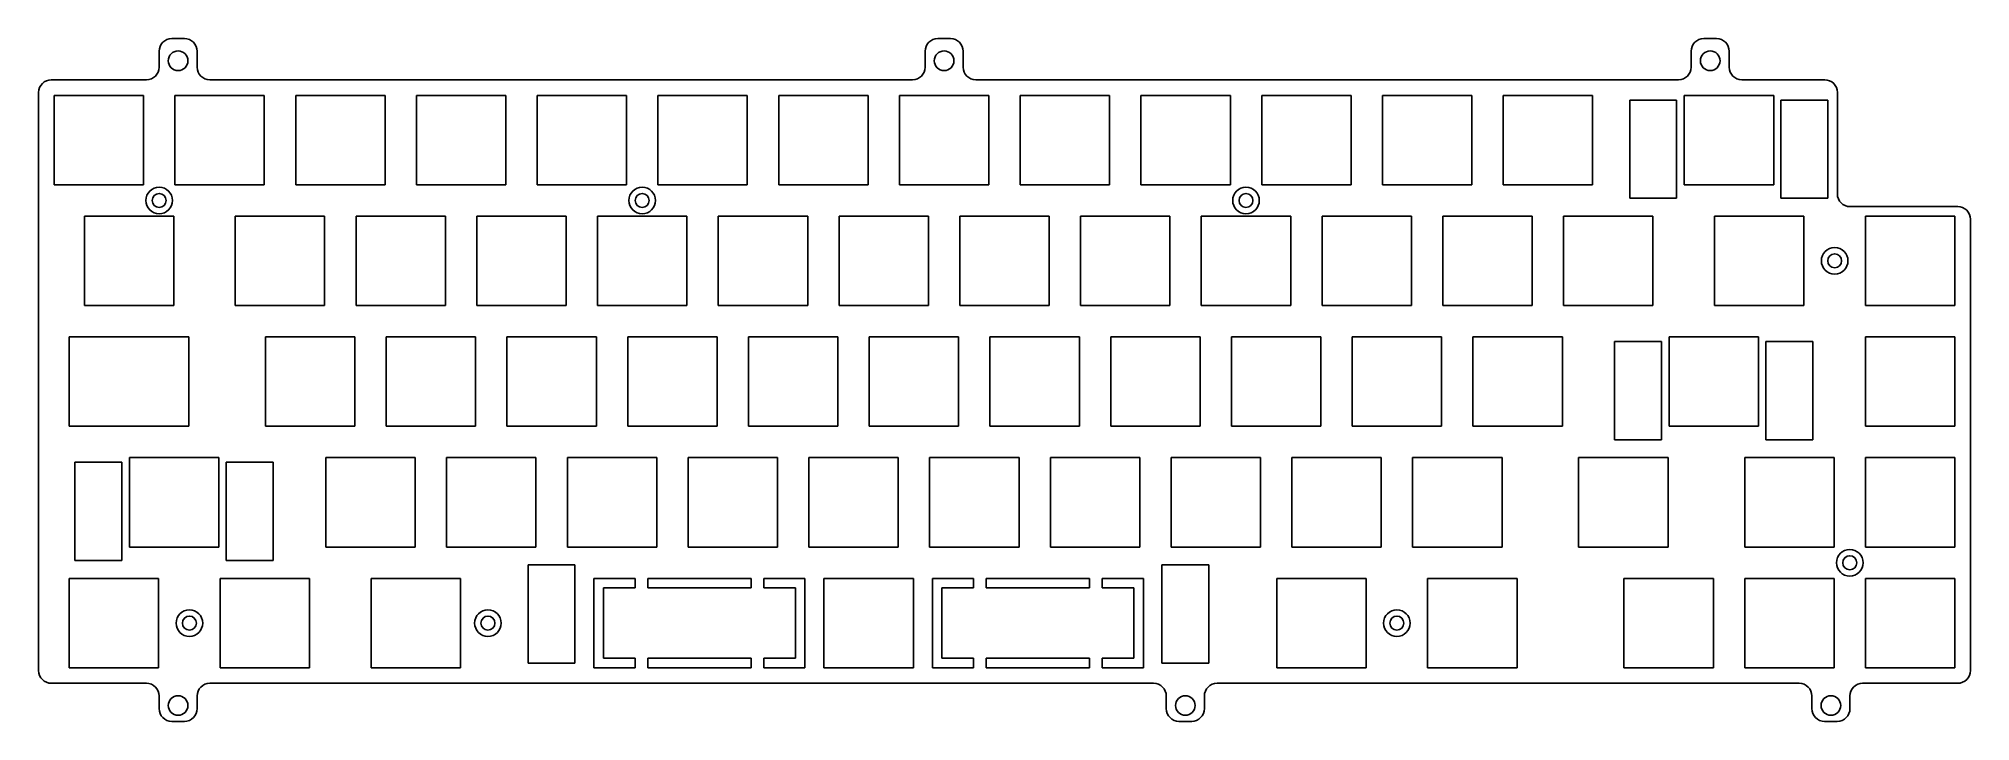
# Model space of a CAD drawing. Header units: millimetres. Extents: x 70 to 375, y 139 to 247.
import ezdxf

# ---------------------------------------------------------------- set-up
doc = ezdxf.new("R2010")
doc.units = ezdxf.units.MM
doc.header["$LTSCALE"] = 23.1
doc.layers.get('0').update_dxf_attribs({"linetype": 'CONTINUOUS'})

msp = doc.modelspace()

# ---------------------------------------------------------------- linework, layer by layer
at = {"color": 7, "linetype": 'Continuous'}
for p, q in [((89.24, 244.65), (89.24, 242.15)), ((93.24, 246.65), (91.24, 246.65)), ((95.24, 242.15), (95.24, 244.65)), ((210.09, 242.15), (210.09, 244.65)), ((212.09, 246.65), (214.09, 246.65)), ((216.09, 244.65), (216.09, 242.15)), ((330.94, 244.65), (330.94, 242.15)), ((334.94, 246.65), (332.94, 246.65)), ((336.94, 242.15), (336.94, 244.65)), ((70.24, 146.95), (70.24, 238.15)), ((87.24, 240.15), (72.24, 240.15)), ((208.09, 240.15), (97.24, 240.15)), ((328.94, 240.15), (218.09, 240.15)), ((352.01, 240.15), (338.94, 240.15)), ((354.01, 238.15), (354.01, 222.15)), ((72.69, 237.7), (72.69, 223.6)), ((86.79, 237.7), (72.69, 237.7)), ((86.79, 223.6), (86.79, 237.7)), ((91.74, 237.7), (91.74, 223.6)), ((105.84, 237.7), (91.74, 237.7)), ((105.84, 223.6), (105.84, 237.7)), ((110.79, 237.7), (110.79, 223.6)), ((124.89, 237.7), (110.79, 237.7)), ((124.89, 223.6), (124.89, 237.7)), ((129.84, 237.7), (129.84, 223.6)), ((143.94, 237.7), (129.84, 237.7)), ((143.94, 223.6), (143.94, 237.7)), ((148.89, 237.7), (148.89, 223.6)), ((162.99, 237.7), (148.89, 237.7)), ((162.99, 223.6), (162.99, 237.7)), ((167.94, 237.7), (167.94, 223.6)), ((182.04, 237.7), (167.94, 237.7)), ((182.04, 223.6), (182.04, 237.7)), ((186.99, 237.7), (186.99, 223.6)), ((201.09, 237.7), (186.99, 237.7)), ((201.09, 223.6), (201.09, 237.7)), ((206.04, 237.7), (206.04, 223.6)), ((220.14, 237.7), (206.04, 237.7)), ((220.14, 223.6), (220.14, 237.7)), ((225.09, 237.7), (225.09, 223.6)), ((239.19, 237.7), (225.09, 237.7)), ((239.19, 223.6), (239.19, 237.7)), ((244.14, 237.7), (244.14, 223.6)), ((258.24, 237.7), (244.14, 237.7)), ((258.24, 223.6), (258.24, 237.7)), ((263.19, 237.7), (263.19, 223.6)), ((277.29, 237.7), (263.19, 237.7)), ((277.29, 223.6), (277.29, 237.7)), ((296.34, 237.7), (282.24, 237.7)), ((282.24, 237.7), (282.24, 223.6)), ((296.34, 223.6), (296.34, 237.7)), ((315.39, 237.7), (301.29, 237.7)), ((301.29, 237.7), (301.29, 223.6)), ((315.39, 223.6), (315.39, 237.7)), ((328.64, 236.96), (321.24, 236.96)), ((321.24, 236.96), (321.24, 221.46)), ((328.64, 221.46), (328.64, 236.96)), ((343.96, 237.7), (329.86, 237.7)), ((329.86, 237.7), (329.86, 223.6)), ((343.96, 223.6), (343.96, 237.7)), ((352.51, 236.96), (345.11, 236.96)), ((345.11, 236.96), (345.11, 221.46)), ((352.51, 221.46), (352.51, 236.96)), ((72.69, 223.6), (86.79, 223.6)), ((91.74, 223.6), (105.84, 223.6)), ((110.79, 223.6), (124.89, 223.6)), ((129.84, 223.6), (143.94, 223.6)), ((148.89, 223.6), (162.99, 223.6)), ((167.94, 223.6), (182.04, 223.6)), ((186.99, 223.6), (201.09, 223.6)), ((206.04, 223.6), (220.14, 223.6)), ((225.09, 223.6), (239.19, 223.6)), ((244.14, 223.6), (258.24, 223.6)), ((263.19, 223.6), (277.29, 223.6)), ((282.24, 223.6), (296.34, 223.6)), ((301.29, 223.6), (315.39, 223.6)), ((329.86, 223.6), (343.96, 223.6)), ((328.64, 221.46), (321.24, 221.46)), ((352.51, 221.46), (345.11, 221.46)), ((356.01, 220.15), (372.99, 220.15)), ((77.45, 218.65), (77.45, 204.55)), ((91.55, 218.65), (77.45, 218.65)), ((91.55, 204.55), (91.55, 218.65)), ((101.26, 218.65), (101.26, 204.55)), ((115.36, 218.65), (101.26, 218.65)), ((115.36, 204.55), (115.36, 218.65)), ((120.31, 218.65), (120.31, 204.55)), ((134.41, 218.65), (120.31, 218.65)), ((134.41, 204.55), (134.41, 218.65)), ((139.36, 218.65), (139.36, 204.55)), ((153.46, 218.65), (139.36, 218.65)), ((153.46, 204.55), (153.46, 218.65)), ((158.41, 218.65), (158.41, 204.55)), ((172.51, 218.65), (158.41, 218.65)), ((172.51, 204.55), (172.51, 218.65)), ((177.46, 218.65), (177.46, 204.55)), ((191.56, 218.65), (177.46, 218.65)), ((191.56, 204.55), (191.56, 218.65)), ((196.51, 218.65), (196.51, 204.55)), ((210.61, 218.65), (196.51, 218.65)), ((210.61, 204.55), (210.61, 218.65)), ((215.56, 218.65), (215.56, 204.55)), ((229.66, 218.65), (215.56, 218.65)), ((229.66, 204.55), (229.66, 218.65)), ((234.61, 218.65), (234.61, 204.55)), ((248.71, 218.65), (234.61, 218.65)), ((248.71, 204.55), (248.71, 218.65)), ((253.66, 218.65), (253.66, 204.55)), ((267.76, 218.65), (253.66, 218.65)), ((267.76, 204.55), (267.76, 218.65)), ((286.81, 218.65), (272.71, 218.65)), ((272.71, 218.65), (272.71, 204.55)), ((286.81, 204.55), (286.81, 218.65)), ((305.86, 218.65), (291.76, 218.65)), ((291.76, 218.65), (291.76, 204.55)), ((305.86, 204.55), (305.86, 218.65)), ((324.91, 218.65), (310.81, 218.65)), ((310.81, 218.65), (310.81, 204.55)), ((324.91, 204.55), (324.91, 218.65)), ((348.72, 218.65), (334.62, 218.65)), ((334.62, 218.65), (334.62, 204.55)), ((348.72, 204.55), (348.72, 218.65)), ((372.54, 218.65), (358.44, 218.65)), ((358.44, 218.65), (358.44, 204.55)), ((372.54, 204.55), (372.54, 218.65)), ((374.99, 146.95), (374.99, 218.15)), ((77.45, 204.55), (91.55, 204.55)), ((101.26, 204.55), (115.36, 204.55)), ((120.31, 204.55), (134.41, 204.55)), ((139.36, 204.55), (153.46, 204.55)), ((158.41, 204.55), (172.51, 204.55)), ((177.46, 204.55), (191.56, 204.55)), ((196.51, 204.55), (210.61, 204.55)), ((215.56, 204.55), (229.66, 204.55)), ((234.61, 204.55), (248.71, 204.55)), ((253.66, 204.55), (267.76, 204.55)), ((272.71, 204.55), (286.81, 204.55)), ((291.76, 204.55), (305.86, 204.55)), ((310.81, 204.55), (324.91, 204.55)), ((334.62, 204.55), (348.72, 204.55)), ((358.44, 204.55), (372.54, 204.55)), ((75.08, 199.6), (75.08, 185.5)), ((93.93, 199.6), (75.08, 199.6)), ((93.93, 185.5), (93.93, 199.6)), ((106.02, 199.6), (106.02, 185.5)), ((120.12, 199.6), (106.02, 199.6)), ((120.12, 185.5), (120.12, 199.6)), ((125.07, 199.6), (125.07, 185.5)), ((139.17, 199.6), (125.07, 199.6)), ((139.17, 185.5), (139.17, 199.6)), ((144.12, 199.6), (144.12, 185.5)), ((158.22, 199.6), (144.12, 199.6)), ((158.22, 185.5), (158.22, 199.6)), ((163.17, 199.6), (163.17, 185.5)), ((177.27, 199.6), (163.17, 199.6)), ((177.27, 185.5), (177.27, 199.6)), ((182.22, 199.6), (182.22, 185.5)), ((196.32, 199.6), (182.22, 199.6)), ((196.32, 185.5), (196.32, 199.6)), ((201.27, 199.6), (201.27, 185.5)), ((215.37, 199.6), (201.27, 199.6)), ((215.37, 185.5), (215.37, 199.6)), ((220.32, 199.6), (220.32, 185.5)), ((234.42, 199.6), (220.32, 199.6)), ((234.42, 185.5), (234.42, 199.6)), ((253.47, 199.6), (239.37, 199.6)), ((239.37, 199.6), (239.37, 185.5)), ((253.47, 185.5), (253.47, 199.6)), ((272.52, 199.6), (258.42, 199.6)), ((258.42, 199.6), (258.42, 185.5)), ((272.52, 185.5), (272.52, 199.6)), ((291.57, 199.6), (277.47, 199.6)), ((277.47, 199.6), (277.47, 185.5)), ((291.57, 185.5), (291.57, 199.6)), ((310.62, 199.6), (296.52, 199.6)), ((296.52, 199.6), (296.52, 185.5)), ((310.62, 185.5), (310.62, 199.6)), ((326.26, 198.86), (318.86, 198.86)), ((318.86, 198.86), (318.86, 183.36)), ((326.26, 183.36), (326.26, 198.86)), ((341.58, 199.6), (327.48, 199.6)), ((327.48, 199.6), (327.48, 185.5)), ((341.58, 185.5), (341.58, 199.6)), ((350.13, 198.86), (342.73, 198.86)), ((342.73, 198.86), (342.73, 183.36)), ((350.13, 183.36), (350.13, 198.86)), ((372.54, 199.6), (358.44, 199.6)), ((358.44, 199.6), (358.44, 185.5)), ((372.54, 185.5), (372.54, 199.6)), ((75.08, 185.5), (93.93, 185.5)), ((106.02, 185.5), (120.12, 185.5)), ((125.07, 185.5), (139.17, 185.5)), ((144.12, 185.5), (158.22, 185.5)), ((163.17, 185.5), (177.27, 185.5)), ((182.22, 185.5), (196.32, 185.5)), ((201.27, 185.5), (215.37, 185.5)), ((220.32, 185.5), (234.42, 185.5)), ((239.37, 185.5), (253.47, 185.5)), ((258.42, 185.5), (272.52, 185.5)), ((277.47, 185.5), (291.57, 185.5)), ((296.52, 185.5), (310.62, 185.5)), ((326.26, 183.36), (318.86, 183.36)), ((327.48, 185.5), (341.58, 185.5)), ((350.13, 183.36), (342.73, 183.36)), ((358.44, 185.5), (372.54, 185.5)), ((75.97, 179.81), (75.97, 164.31)), ((83.37, 179.81), (75.97, 179.81)), ((83.37, 164.31), (83.37, 179.81)), ((84.59, 180.55), (84.59, 166.45)), ((98.69, 180.55), (84.59, 180.55)), ((98.69, 166.45), (98.69, 180.55)), ((99.84, 179.81), (99.84, 164.31)), ((107.24, 179.81), (99.84, 179.81)), ((107.24, 164.31), (107.24, 179.81)), ((115.55, 180.55), (115.55, 166.45)), ((129.65, 180.55), (115.55, 180.55)), ((129.65, 166.45), (129.65, 180.55)), ((134.6, 180.55), (134.6, 166.45)), ((148.7, 180.55), (134.6, 180.55)), ((148.7, 166.45), (148.7, 180.55)), ((153.65, 180.55), (153.65, 166.45)), ((167.75, 180.55), (153.65, 180.55)), ((167.75, 166.45), (167.75, 180.55)), ((172.7, 180.55), (172.7, 166.45)), ((186.8, 180.55), (172.7, 180.55)), ((186.8, 166.45), (186.8, 180.55)), ((191.75, 180.55), (191.75, 166.45)), ((205.85, 180.55), (191.75, 180.55)), ((205.85, 166.45), (205.85, 180.55)), ((210.8, 180.55), (210.8, 166.45)), ((224.9, 180.55), (210.8, 180.55)), ((224.9, 166.45), (224.9, 180.55)), ((243.95, 180.55), (229.85, 180.55)), ((229.85, 180.55), (229.85, 166.45)), ((243.95, 166.45), (243.95, 180.55)), ((263, 180.55), (248.9, 180.55)), ((248.9, 180.55), (248.9, 166.45)), ((263, 166.45), (263, 180.55)), ((282.05, 180.55), (267.95, 180.55)), ((267.95, 180.55), (267.95, 166.45)), ((282.05, 166.45), (282.05, 180.55)), ((301.1, 180.55), (287, 180.55)), ((287, 180.55), (287, 166.45)), ((301.1, 166.45), (301.1, 180.55)), ((327.29, 180.55), (313.19, 180.55)), ((313.19, 180.55), (313.19, 166.45)), ((327.29, 166.45), (327.29, 180.55)), ((353.49, 180.55), (339.39, 180.55)), ((339.39, 180.55), (339.39, 166.45)), ((353.49, 166.45), (353.49, 180.55)), ((372.54, 180.55), (358.44, 180.55)), ((358.44, 180.55), (358.44, 166.45)), ((372.54, 166.45), (372.54, 180.55)), ((84.59, 166.45), (98.69, 166.45)), ((115.55, 166.45), (129.65, 166.45)), ((134.6, 166.45), (148.7, 166.45)), ((153.65, 166.45), (167.75, 166.45)), ((172.7, 166.45), (186.8, 166.45)), ((191.75, 166.45), (205.85, 166.45)), ((210.8, 166.45), (224.9, 166.45)), ((229.85, 166.45), (243.95, 166.45)), ((248.9, 166.45), (263, 166.45)), ((267.95, 166.45), (282.05, 166.45)), ((287, 166.45), (301.1, 166.45)), ((313.19, 166.45), (327.29, 166.45)), ((339.39, 166.45), (353.49, 166.45)), ((358.44, 166.45), (372.54, 166.45)), ((83.37, 164.31), (75.97, 164.31)), ((107.24, 164.31), (99.84, 164.31)), ((147.44, 163.64), (147.44, 148.14)), ((154.84, 163.64), (147.44, 163.64)), ((154.84, 148.14), (154.84, 163.64)), ((247.44, 163.64), (254.84, 163.64)), ((247.44, 163.64), (247.44, 148.14)), ((254.84, 148.14), (254.84, 163.64)), ((75.07, 161.5), (75.07, 147.4)), ((89.17, 161.5), (75.07, 161.5)), ((89.17, 147.4), (89.17, 161.5)), ((98.88, 161.5), (98.88, 147.4)), ((112.98, 161.5), (98.88, 161.5)), ((112.98, 147.4), (112.98, 161.5)), ((122.69, 161.5), (122.69, 147.4)), ((136.79, 161.5), (122.69, 161.5)), ((136.79, 147.4), (136.79, 161.5)), ((157.84, 161.5), (157.84, 147.4)), ((164.34, 161.5), (157.84, 161.5)), ((159.34, 160), (159.34, 148.9)), ((164.34, 160), (159.34, 160)), ((164.34, 161.5), (164.34, 160)), ((166.34, 160), (166.34, 161.5)), ((166.34, 161.5), (182.63, 161.5)), ((182.63, 160), (166.34, 160)), ((182.63, 161.5), (182.63, 160)), ((184.63, 160), (184.63, 161.5)), ((184.63, 161.5), (191.13, 161.5)), ((189.63, 160), (184.63, 160)), ((189.63, 148.9), (189.63, 160)), ((191.13, 161.5), (191.13, 147.4)), ((194.13, 161.5), (208.23, 161.5)), ((194.13, 147.4), (194.13, 161.5)), ((208.23, 161.5), (208.23, 147.4)), ((217.73, 161.5), (211.23, 161.5)), ((211.23, 161.5), (211.23, 147.4)), ((217.73, 160), (212.73, 160)), ((212.73, 160), (212.73, 148.9)), ((217.73, 161.5), (217.73, 160)), ((236.02, 161.5), (219.73, 161.5)), ((219.73, 161.5), (219.73, 160)), ((219.73, 160), (236.02, 160)), ((236.02, 160), (236.02, 161.5)), ((238.02, 161.5), (244.52, 161.5)), ((238.02, 161.5), (238.02, 160)), ((238.02, 160), (243.02, 160)), ((243.02, 160), (243.02, 148.9)), ((244.52, 161.5), (244.52, 147.4)), ((265.56, 161.5), (279.66, 161.5)), ((265.56, 147.4), (265.56, 161.5)), ((279.66, 161.5), (279.66, 147.4)), ((303.47, 161.5), (289.37, 161.5)), ((289.37, 147.4), (289.37, 161.5)), ((303.47, 147.4), (303.47, 161.5)), ((320.34, 161.5), (334.44, 161.5)), ((320.34, 147.4), (320.34, 161.5)), ((334.44, 161.5), (334.44, 147.4)), ((339.39, 161.5), (353.49, 161.5)), ((339.39, 147.4), (339.39, 161.5)), ((353.49, 161.5), (353.49, 147.4)), ((358.44, 161.5), (372.54, 161.5)), ((358.44, 147.4), (358.44, 161.5)), ((372.54, 161.5), (372.54, 147.4)), ((75.07, 147.4), (89.17, 147.4)), ((98.88, 147.4), (112.98, 147.4)), ((122.69, 147.4), (136.79, 147.4)), ((147.44, 148.14), (154.84, 148.14)), ((157.84, 147.4), (164.34, 147.4)), ((159.34, 148.9), (164.34, 148.9)), ((164.34, 148.9), (164.34, 147.4)), ((166.34, 147.4), (166.34, 148.9)), ((166.34, 148.9), (182.63, 148.9)), ((182.63, 147.4), (166.34, 147.4)), ((182.63, 148.9), (182.63, 147.4)), ((184.63, 148.9), (189.63, 148.9)), ((184.63, 147.4), (184.63, 148.9)), ((191.13, 147.4), (184.63, 147.4)), ((208.23, 147.4), (194.13, 147.4)), ((211.23, 147.4), (217.73, 147.4)), ((212.73, 148.9), (217.73, 148.9)), ((217.73, 148.9), (217.73, 147.4)), ((236.02, 148.9), (219.73, 148.9)), ((219.73, 148.9), (219.73, 147.4)), ((219.73, 147.4), (236.02, 147.4)), ((236.02, 147.4), (236.02, 148.9)), ((243.02, 148.9), (238.02, 148.9)), ((238.02, 148.9), (238.02, 147.4)), ((244.52, 147.4), (238.02, 147.4)), ((247.44, 148.14), (254.84, 148.14)), ((279.66, 147.4), (265.56, 147.4)), ((303.47, 147.4), (289.37, 147.4)), ((334.44, 147.4), (320.34, 147.4)), ((353.49, 147.4), (339.39, 147.4)), ((372.54, 147.4), (358.44, 147.4)), ((72.24, 144.95), (87.24, 144.95)), ((97.24, 144.95), (246.14, 144.95)), ((256.14, 144.95), (347.99, 144.95)), ((357.99, 144.95), (372.99, 144.95)), ((89.24, 142.95), (89.24, 140.95)), ((95.24, 140.95), (95.24, 142.95)), ((248.14, 140.95), (248.14, 142.95)), ((254.14, 142.95), (254.14, 140.95)), ((349.99, 142.95), (349.99, 140.95)), ((355.99, 140.95), (355.99, 142.95)), ((91.24, 138.95), (93.24, 138.95)), ((250.14, 138.95), (252.14, 138.95)), ((351.99, 138.95), (353.99, 138.95))]:
    msp.add_line(p, q, dxfattribs=at)
for centre, radius in [((92.24, 243.15), 1.55), ((213.09, 243.15), 1.55), ((333.94, 243.15), 1.55), ((89.26, 221.12), 2.1), ((165.46, 221.12), 2.1), ((260.71, 221.12), 2.1), ((89.26, 221.12), 1.1), ((165.46, 221.12), 1.1), ((260.71, 221.12), 1.1), ((353.58, 211.6), 2.1), ((353.58, 211.6), 1.1), ((355.96, 163.97), 2.1), ((355.96, 163.97), 1.1), ((94.02, 154.45), 2.1), ((94.02, 154.45), 1.1), ((141.12, 154.45), 2.1), ((141.12, 154.45), 1.1), ((284.51, 154.45), 2.1), ((284.51, 154.45), 1.1), ((92.24, 141.45), 1.55), ((251.14, 141.45), 1.55), ((352.99, 141.45), 1.55)]:
    msp.add_circle(centre, radius, dxfattribs=at)
for centre, start, end in [((91.24, 244.65), 90, 180), ((93.24, 244.65), 0, 90), ((212.09, 244.65), 90, 180), ((214.09, 244.65), 0, 90), ((332.94, 244.65), 90, 180), ((334.94, 244.65), 0, 90), ((87.24, 242.15), 270, 360), ((97.24, 242.15), 180, 270), ((208.09, 242.15), 270, 360), ((218.09, 242.15), 180, 270), ((328.94, 242.15), 270, 360), ((338.94, 242.15), 180, 270), ((72.24, 238.15), 90, 180), ((352.01, 238.15), 0, 90), ((356.01, 222.15), 180, 270), ((372.99, 218.15), 0, 90), ((72.24, 146.95), 180, 270), ((372.99, 146.95), 270, 360), ((87.24, 142.95), 0, 90), ((97.24, 142.95), 90, 180), ((246.14, 142.95), 0, 90), ((256.14, 142.95), 90, 180), ((347.99, 142.95), 0, 90), ((357.99, 142.95), 90, 180), ((91.24, 140.95), 180, 270), ((93.24, 140.95), 270, 360), ((250.14, 140.95), 180, 270), ((252.14, 140.95), 270, 360), ((351.99, 140.95), 180, 270), ((353.99, 140.95), 270, 360)]:
    msp.add_arc(centre, 2, start, end, dxfattribs=at)

doc.saveas('drawing.dxf')
